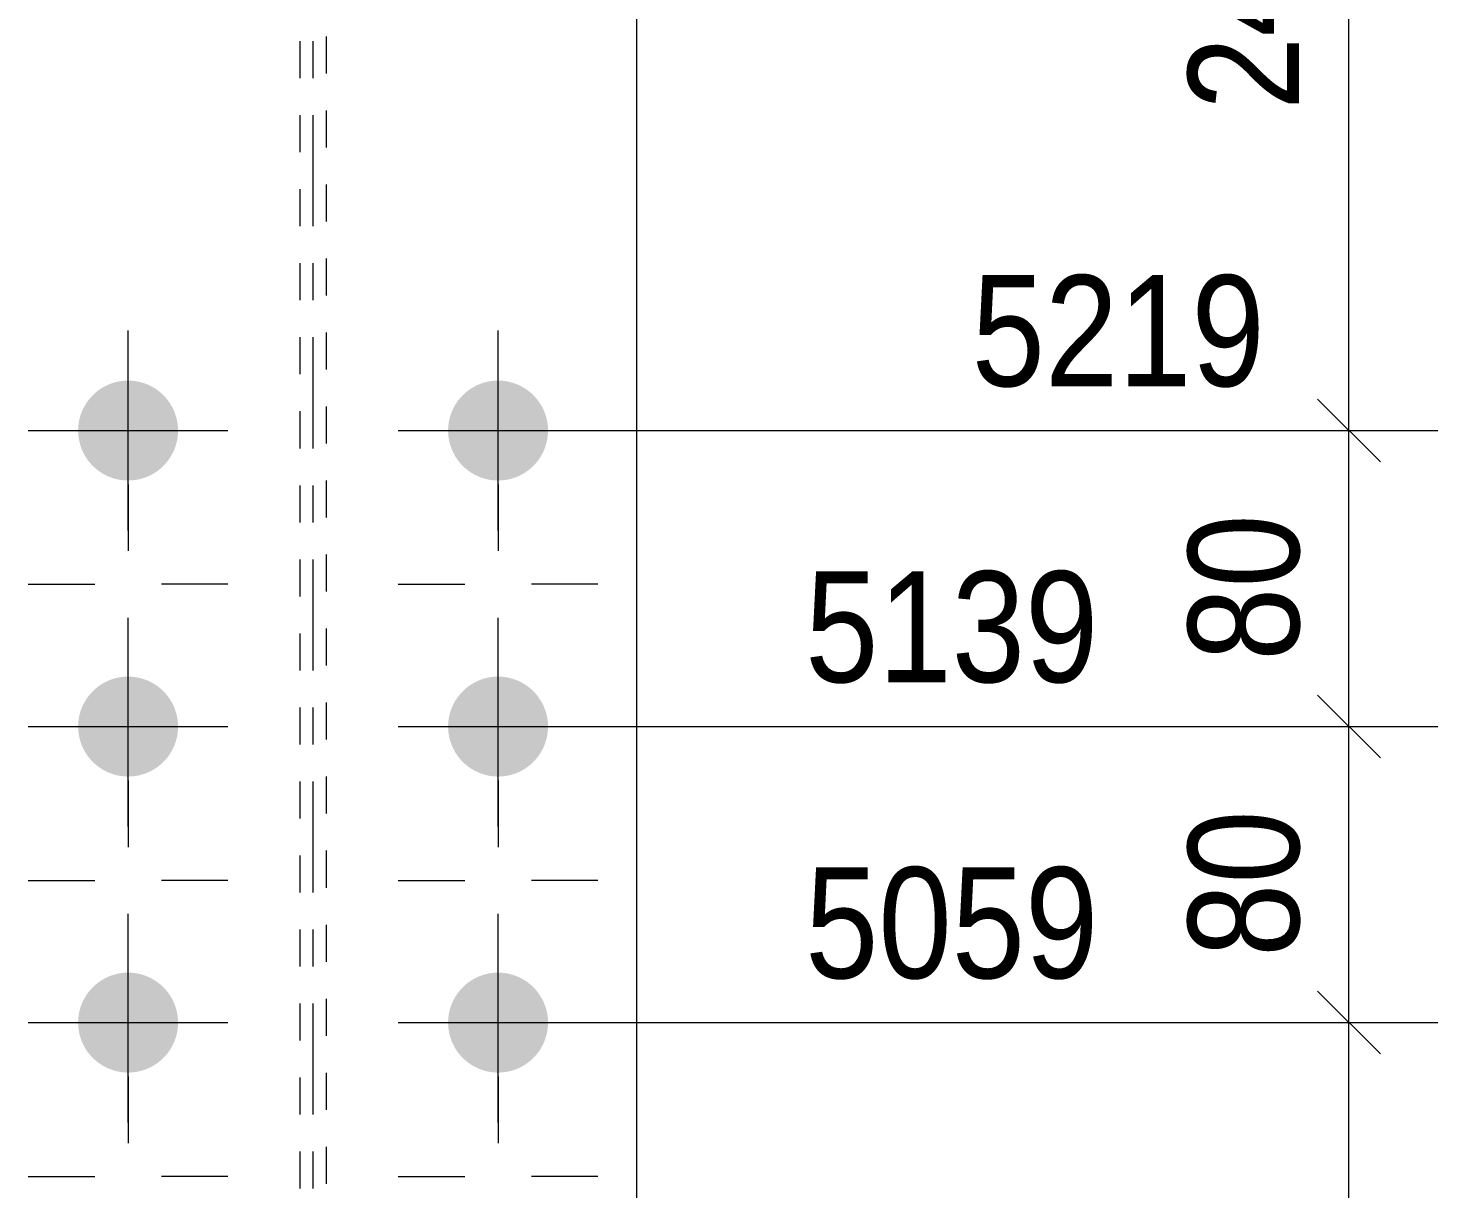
# Model space of a CAD drawing. Header units: millimetres. Extents: x 2 to 579, y 1 to 405.
# Drawn here: x 110.91 to 149.01, y 307.22 to 338.59 of the extents above; entities that cross this region are included whole.
import ezdxf

# ---------------------------------------------------------------- set-up
doc = ezdxf.new("R2010")
doc.units = ezdxf.units.MM
for name, pattern in [('XKITLINE00', [0]), ('XKITLINE01', [4, 1, -1, 1, -1]), ('XKITLINE03', [6, 3, -1, 1, -1])]:
    doc.linetypes.add(name, pattern=pattern)
for name, color, linetype, lineweight in [('Bolt', 3, 'Continuous', 0), ('Dimensions', 7, 'Continuous', 0), ('Part', 2, 'Continuous', 0)]:
    doc.layers.add(name, color=color, linetype=linetype, lineweight=lineweight)
doc.styles.add('ARIAL', font='ARIAL.TTF')

# ---------------------------------------------------------------- blocks, each defined once
blk = doc.blocks.new('*A9')
at = {"layer": 'Bolt', "color": 3, "linetype": 'XKITLINE00', "lineweight": 0}
for p, q in [((113.606, 326.259), (113.606, 324.46)), ((123.606, 326.259), (123.606, 324.46)), ((110.906, 323.559), (112.705, 323.559)), ((116.306, 323.559), (114.508, 323.559)), ((120.906, 323.559), (122.705, 323.559)), ((126.306, 323.559), (124.508, 323.559)), ((113.606, 320.859), (113.606, 322.657)), ((123.606, 320.859), (123.606, 322.657)), ((113.606, 318.259), (113.606, 316.46)), ((123.606, 318.259), (123.606, 316.46)), ((110.906, 315.559), (112.705, 315.559)), ((116.306, 315.559), (114.508, 315.559)), ((120.906, 315.559), (122.705, 315.559)), ((126.306, 315.559), (124.508, 315.559)), ((113.606, 312.859), (113.606, 314.657)), ((123.606, 312.859), (123.606, 314.657)), ((113.606, 310.259), (113.606, 308.46)), ((123.606, 310.259), (123.606, 308.46)), ((110.906, 307.559), (112.705, 307.559)), ((116.306, 307.559), (114.508, 307.559)), ((120.906, 307.559), (122.705, 307.559)), ((126.306, 307.559), (124.508, 307.559))]:
    blk.add_line(p, q, dxfattribs=at)
blk = doc.blocks.new('*A10')
at = {"layer": 'Bolt'}
for points in [[(112.257, 327.748), (112.258, 327.781), (112.26, 327.814), (112.263, 327.847), (112.267, 327.88), (112.271, 327.913), (112.276, 327.945), (112.282, 327.978), (112.289, 328.01), (112.297, 328.042), (112.305, 328.075), (112.315, 328.106), (112.325, 328.138), (112.335, 328.169), (112.347, 328.2), (112.359, 328.231), (112.372, 328.262), (112.386, 328.292), (112.401, 328.321), (112.416, 328.351), (112.432, 328.38), (112.448, 328.408), (112.466, 328.437), (112.484, 328.464), (112.503, 328.492), (112.522, 328.519), (112.542, 328.545), (112.563, 328.571), (112.584, 328.596), (112.606, 328.621), (112.629, 328.645), (112.652, 328.669), (112.676, 328.692), (112.7, 328.715), (112.725, 328.737), (112.75, 328.758), (112.776, 328.779), (112.802, 328.799), (112.829, 328.818), (112.856, 328.837), (112.884, 328.855), (112.912, 328.872), (112.941, 328.889), (112.97, 328.905), (112.999, 328.92), (113.029, 328.935), (113.059, 328.949), (113.09, 328.962), (113.121, 328.974), (113.152, 328.986), (113.183, 328.996), (113.215, 329.006), (113.246, 329.016), (113.278, 329.024), (113.311, 329.032), (113.343, 329.039), (113.376, 329.045), (113.408, 329.05), (113.441, 329.054), (113.474, 329.058), (113.507, 329.061), (113.54, 329.063), (113.573, 329.064), (113.606, 329.064), (113.64, 329.064), (113.673, 329.063), (113.706, 329.061), (113.739, 329.058), (113.772, 329.054), (113.805, 329.05), (113.837, 329.045), (113.87, 329.039), (113.902, 329.032), (113.934, 329.024), (113.966, 329.016), (113.998, 329.006), (114.03, 328.996), (114.061, 328.986), (114.092, 328.974), (114.123, 328.962), (114.154, 328.949), (114.184, 328.935), (114.213, 328.92), (114.243, 328.905), (114.272, 328.889), (114.3, 328.872), (114.329, 328.855), (114.356, 328.837), (114.384, 328.818), (114.411, 328.799), (114.437, 328.779), (114.463, 328.758), (114.488, 328.737), (114.513, 328.715), (114.537, 328.692), (114.561, 328.669), (114.584, 328.645), (114.607, 328.621), (114.629, 328.596), (114.65, 328.571), (114.671, 328.545), (114.691, 328.519), (114.71, 328.492), (114.729, 328.464), (114.747, 328.437), (114.764, 328.408), (114.781, 328.38), (114.797, 328.351), (114.812, 328.321), (114.827, 328.292), (114.841, 328.262), (114.854, 328.231), (114.866, 328.2), (114.878, 328.169), (114.888, 328.138), (114.898, 328.106), (114.908, 328.075), (114.916, 328.042), (114.924, 328.01), (114.93, 327.978), (114.937, 327.945), (114.942, 327.913), (114.946, 327.88), (114.95, 327.847), (114.953, 327.814), (114.955, 327.781), (114.956, 327.748), (114.956, 327.714), (114.956, 327.681), (114.955, 327.648), (114.953, 327.615), (114.95, 327.582), (114.946, 327.549), (114.942, 327.516), (114.937, 327.484), (114.93, 327.451), (114.924, 327.419), (114.916, 327.386), (114.908, 327.354), (114.898, 327.323), (114.888, 327.291), (114.878, 327.26), (114.866, 327.229), (114.854, 327.198), (114.841, 327.167), (114.827, 327.137), (114.812, 327.107), (114.797, 327.078), (114.781, 327.049), (114.764, 327.02), (114.747, 326.992), (114.729, 326.964), (114.71, 326.937), (114.691, 326.91), (114.671, 326.884), (114.65, 326.858), (114.629, 326.833), (114.607, 326.808), (114.584, 326.784), (114.561, 326.76), (114.537, 326.737), (114.513, 326.714), (114.488, 326.692), (114.463, 326.671), (114.437, 326.65), (114.411, 326.63), (114.384, 326.611), (114.356, 326.592), (114.329, 326.574), (114.3, 326.557), (114.272, 326.54), (114.243, 326.524), (114.213, 326.509), (114.184, 326.494), (114.154, 326.48), (114.123, 326.467), (114.092, 326.455), (114.061, 326.443), (114.03, 326.433), (113.998, 326.423), (113.966, 326.413), (113.934, 326.405), (113.902, 326.397), (113.87, 326.39), (113.837, 326.384), (113.805, 326.379), (113.772, 326.375), (113.739, 326.371), (113.706, 326.368), (113.673, 326.366), (113.64, 326.365), (113.606, 326.364), (113.573, 326.365), (113.54, 326.366), (113.507, 326.368), (113.474, 326.371), (113.441, 326.375), (113.408, 326.379), (113.376, 326.384), (113.343, 326.39), (113.311, 326.397), (113.278, 326.405), (113.246, 326.413), (113.215, 326.423), (113.183, 326.433), (113.152, 326.443), (113.121, 326.455), (113.09, 326.467), (113.059, 326.48), (113.029, 326.494), (112.999, 326.509), (112.97, 326.524), (112.941, 326.54), (112.912, 326.557), (112.884, 326.574), (112.856, 326.592), (112.829, 326.611), (112.802, 326.63), (112.776, 326.65), (112.75, 326.671), (112.725, 326.692), (112.7, 326.714), (112.676, 326.737), (112.652, 326.76), (112.629, 326.784), (112.606, 326.808), (112.584, 326.833), (112.563, 326.858), (112.542, 326.884), (112.522, 326.91), (112.503, 326.937), (112.484, 326.964), (112.466, 326.992), (112.448, 327.02), (112.432, 327.049), (112.416, 327.078), (112.401, 327.107), (112.386, 327.137), (112.372, 327.167), (112.359, 327.198), (112.347, 327.229), (112.335, 327.26), (112.325, 327.291), (112.315, 327.323), (112.305, 327.354), (112.297, 327.386), (112.289, 327.419), (112.282, 327.451), (112.276, 327.484), (112.271, 327.516), (112.267, 327.549), (112.263, 327.582), (112.26, 327.615), (112.258, 327.648), (112.257, 327.681), (112.256, 327.714)], [(122.257, 327.748), (122.258, 327.781), (122.26, 327.814), (122.263, 327.847), (122.267, 327.88), (122.271, 327.913), (122.276, 327.945), (122.282, 327.978), (122.289, 328.01), (122.297, 328.042), (122.305, 328.075), (122.315, 328.106), (122.325, 328.138), (122.335, 328.169), (122.347, 328.2), (122.359, 328.231), (122.372, 328.262), (122.386, 328.292), (122.401, 328.321), (122.416, 328.351), (122.432, 328.38), (122.448, 328.408), (122.466, 328.437), (122.484, 328.464), (122.503, 328.492), (122.522, 328.519), (122.542, 328.545), (122.563, 328.571), (122.584, 328.596), (122.606, 328.621), (122.629, 328.645), (122.652, 328.669), (122.676, 328.692), (122.7, 328.715), (122.725, 328.737), (122.75, 328.758), (122.776, 328.779), (122.802, 328.799), (122.829, 328.818), (122.856, 328.837), (122.884, 328.855), (122.912, 328.872), (122.941, 328.889), (122.97, 328.905), (122.999, 328.92), (123.029, 328.935), (123.059, 328.949), (123.09, 328.962), (123.121, 328.974), (123.152, 328.986), (123.183, 328.996), (123.215, 329.006), (123.246, 329.016), (123.278, 329.024), (123.311, 329.032), (123.343, 329.039), (123.376, 329.045), (123.408, 329.05), (123.441, 329.054), (123.474, 329.058), (123.507, 329.061), (123.54, 329.063), (123.573, 329.064), (123.606, 329.064), (123.64, 329.064), (123.673, 329.063), (123.706, 329.061), (123.739, 329.058), (123.772, 329.054), (123.805, 329.05), (123.837, 329.045), (123.87, 329.039), (123.902, 329.032), (123.934, 329.024), (123.966, 329.016), (123.998, 329.006), (124.03, 328.996), (124.061, 328.986), (124.092, 328.974), (124.123, 328.962), (124.154, 328.949), (124.184, 328.935), (124.213, 328.92), (124.243, 328.905), (124.272, 328.889), (124.3, 328.872), (124.329, 328.855), (124.356, 328.837), (124.384, 328.818), (124.411, 328.799), (124.437, 328.779), (124.463, 328.758), (124.488, 328.737), (124.513, 328.715), (124.537, 328.692), (124.561, 328.669), (124.584, 328.645), (124.607, 328.621), (124.629, 328.596), (124.65, 328.571), (124.671, 328.545), (124.691, 328.519), (124.71, 328.492), (124.729, 328.464), (124.747, 328.437), (124.764, 328.408), (124.781, 328.38), (124.797, 328.351), (124.812, 328.321), (124.827, 328.292), (124.841, 328.262), (124.854, 328.231), (124.866, 328.2), (124.878, 328.169), (124.888, 328.138), (124.898, 328.106), (124.908, 328.075), (124.916, 328.042), (124.924, 328.01), (124.93, 327.978), (124.937, 327.945), (124.942, 327.913), (124.946, 327.88), (124.95, 327.847), (124.953, 327.814), (124.955, 327.781), (124.956, 327.748), (124.956, 327.714), (124.956, 327.681), (124.955, 327.648), (124.953, 327.615), (124.95, 327.582), (124.946, 327.549), (124.942, 327.516), (124.937, 327.484), (124.93, 327.451), (124.924, 327.419), (124.916, 327.386), (124.908, 327.354), (124.898, 327.323), (124.888, 327.291), (124.878, 327.26), (124.866, 327.229), (124.854, 327.198), (124.841, 327.167), (124.827, 327.137), (124.812, 327.107), (124.797, 327.078), (124.781, 327.049), (124.764, 327.02), (124.747, 326.992), (124.729, 326.964), (124.71, 326.937), (124.691, 326.91), (124.671, 326.884), (124.65, 326.858), (124.629, 326.833), (124.607, 326.808), (124.584, 326.784), (124.561, 326.76), (124.537, 326.737), (124.513, 326.714), (124.488, 326.692), (124.463, 326.671), (124.437, 326.65), (124.411, 326.63), (124.384, 326.611), (124.356, 326.592), (124.329, 326.574), (124.3, 326.557), (124.272, 326.54), (124.243, 326.524), (124.213, 326.509), (124.184, 326.494), (124.154, 326.48), (124.123, 326.467), (124.092, 326.455), (124.061, 326.443), (124.03, 326.433), (123.998, 326.423), (123.966, 326.413), (123.934, 326.405), (123.902, 326.397), (123.87, 326.39), (123.837, 326.384), (123.805, 326.379), (123.772, 326.375), (123.739, 326.371), (123.706, 326.368), (123.673, 326.366), (123.64, 326.365), (123.606, 326.364), (123.573, 326.365), (123.54, 326.366), (123.507, 326.368), (123.474, 326.371), (123.441, 326.375), (123.408, 326.379), (123.376, 326.384), (123.343, 326.39), (123.311, 326.397), (123.278, 326.405), (123.246, 326.413), (123.215, 326.423), (123.183, 326.433), (123.152, 326.443), (123.121, 326.455), (123.09, 326.467), (123.059, 326.48), (123.029, 326.494), (122.999, 326.509), (122.97, 326.524), (122.941, 326.54), (122.912, 326.557), (122.884, 326.574), (122.856, 326.592), (122.829, 326.611), (122.802, 326.63), (122.776, 326.65), (122.75, 326.671), (122.725, 326.692), (122.7, 326.714), (122.676, 326.737), (122.652, 326.76), (122.629, 326.784), (122.606, 326.808), (122.584, 326.833), (122.563, 326.858), (122.542, 326.884), (122.522, 326.91), (122.503, 326.937), (122.484, 326.964), (122.466, 326.992), (122.448, 327.02), (122.432, 327.049), (122.416, 327.078), (122.401, 327.107), (122.386, 327.137), (122.372, 327.167), (122.359, 327.198), (122.347, 327.229), (122.335, 327.26), (122.325, 327.291), (122.315, 327.323), (122.305, 327.354), (122.297, 327.386), (122.289, 327.419), (122.282, 327.451), (122.276, 327.484), (122.271, 327.516), (122.267, 327.549), (122.263, 327.582), (122.26, 327.615), (122.258, 327.648), (122.257, 327.681), (122.256, 327.714)], [(112.257, 319.748), (112.258, 319.781), (112.26, 319.814), (112.263, 319.847), (112.267, 319.88), (112.271, 319.913), (112.276, 319.945), (112.282, 319.978), (112.289, 320.01), (112.297, 320.042), (112.305, 320.075), (112.315, 320.106), (112.325, 320.138), (112.335, 320.169), (112.347, 320.2), (112.359, 320.231), (112.372, 320.262), (112.386, 320.292), (112.401, 320.321), (112.416, 320.351), (112.432, 320.38), (112.448, 320.408), (112.466, 320.437), (112.484, 320.464), (112.503, 320.492), (112.522, 320.519), (112.542, 320.545), (112.563, 320.571), (112.584, 320.596), (112.606, 320.621), (112.629, 320.645), (112.652, 320.669), (112.676, 320.692), (112.7, 320.715), (112.725, 320.737), (112.75, 320.758), (112.776, 320.779), (112.802, 320.799), (112.829, 320.818), (112.856, 320.837), (112.884, 320.855), (112.912, 320.872), (112.941, 320.889), (112.97, 320.905), (112.999, 320.92), (113.029, 320.935), (113.059, 320.949), (113.09, 320.962), (113.121, 320.974), (113.152, 320.986), (113.183, 320.996), (113.215, 321.006), (113.246, 321.016), (113.278, 321.024), (113.311, 321.032), (113.343, 321.039), (113.376, 321.045), (113.408, 321.05), (113.441, 321.054), (113.474, 321.058), (113.507, 321.061), (113.54, 321.063), (113.573, 321.064), (113.606, 321.064), (113.64, 321.064), (113.673, 321.063), (113.706, 321.061), (113.739, 321.058), (113.772, 321.054), (113.805, 321.05), (113.837, 321.045), (113.87, 321.039), (113.902, 321.032), (113.934, 321.024), (113.966, 321.016), (113.998, 321.006), (114.03, 320.996), (114.061, 320.986), (114.092, 320.974), (114.123, 320.962), (114.154, 320.949), (114.184, 320.935), (114.213, 320.92), (114.243, 320.905), (114.272, 320.889), (114.3, 320.872), (114.329, 320.855), (114.356, 320.837), (114.384, 320.818), (114.411, 320.799), (114.437, 320.779), (114.463, 320.758), (114.488, 320.737), (114.513, 320.715), (114.537, 320.692), (114.561, 320.669), (114.584, 320.645), (114.607, 320.621), (114.629, 320.596), (114.65, 320.571), (114.671, 320.545), (114.691, 320.519), (114.71, 320.492), (114.729, 320.464), (114.747, 320.437), (114.764, 320.408), (114.781, 320.38), (114.797, 320.351), (114.812, 320.321), (114.827, 320.292), (114.841, 320.262), (114.854, 320.231), (114.866, 320.2), (114.878, 320.169), (114.888, 320.138), (114.898, 320.106), (114.908, 320.075), (114.916, 320.042), (114.924, 320.01), (114.93, 319.978), (114.937, 319.945), (114.942, 319.913), (114.946, 319.88), (114.95, 319.847), (114.953, 319.814), (114.955, 319.781), (114.956, 319.748), (114.956, 319.714), (114.956, 319.681), (114.955, 319.648), (114.953, 319.615), (114.95, 319.582), (114.946, 319.549), (114.942, 319.516), (114.937, 319.484), (114.93, 319.451), (114.924, 319.419), (114.916, 319.386), (114.908, 319.354), (114.898, 319.323), (114.888, 319.291), (114.878, 319.26), (114.866, 319.229), (114.854, 319.198), (114.841, 319.167), (114.827, 319.137), (114.812, 319.107), (114.797, 319.078), (114.781, 319.049), (114.764, 319.02), (114.747, 318.992), (114.729, 318.964), (114.71, 318.937), (114.691, 318.91), (114.671, 318.884), (114.65, 318.858), (114.629, 318.833), (114.607, 318.808), (114.584, 318.784), (114.561, 318.76), (114.537, 318.737), (114.513, 318.714), (114.488, 318.692), (114.463, 318.671), (114.437, 318.65), (114.411, 318.63), (114.384, 318.611), (114.356, 318.592), (114.329, 318.574), (114.3, 318.557), (114.272, 318.54), (114.243, 318.524), (114.213, 318.509), (114.184, 318.494), (114.154, 318.48), (114.123, 318.467), (114.092, 318.455), (114.061, 318.443), (114.03, 318.433), (113.998, 318.423), (113.966, 318.413), (113.934, 318.405), (113.902, 318.397), (113.87, 318.39), (113.837, 318.384), (113.805, 318.379), (113.772, 318.375), (113.739, 318.371), (113.706, 318.368), (113.673, 318.366), (113.64, 318.365), (113.606, 318.364), (113.573, 318.365), (113.54, 318.366), (113.507, 318.368), (113.474, 318.371), (113.441, 318.375), (113.408, 318.379), (113.376, 318.384), (113.343, 318.39), (113.311, 318.397), (113.278, 318.405), (113.246, 318.413), (113.215, 318.423), (113.183, 318.433), (113.152, 318.443), (113.121, 318.455), (113.09, 318.467), (113.059, 318.48), (113.029, 318.494), (112.999, 318.509), (112.97, 318.524), (112.941, 318.54), (112.912, 318.557), (112.884, 318.574), (112.856, 318.592), (112.829, 318.611), (112.802, 318.63), (112.776, 318.65), (112.75, 318.671), (112.725, 318.692), (112.7, 318.714), (112.676, 318.737), (112.652, 318.76), (112.629, 318.784), (112.606, 318.808), (112.584, 318.833), (112.563, 318.858), (112.542, 318.884), (112.522, 318.91), (112.503, 318.937), (112.484, 318.964), (112.466, 318.992), (112.448, 319.02), (112.432, 319.049), (112.416, 319.078), (112.401, 319.107), (112.386, 319.137), (112.372, 319.167), (112.359, 319.198), (112.347, 319.229), (112.335, 319.26), (112.325, 319.291), (112.315, 319.323), (112.305, 319.354), (112.297, 319.386), (112.289, 319.419), (112.282, 319.451), (112.276, 319.484), (112.271, 319.516), (112.267, 319.549), (112.263, 319.582), (112.26, 319.615), (112.258, 319.648), (112.257, 319.681), (112.256, 319.714)], [(122.257, 319.748), (122.258, 319.781), (122.26, 319.814), (122.263, 319.847), (122.267, 319.88), (122.271, 319.913), (122.276, 319.945), (122.282, 319.978), (122.289, 320.01), (122.297, 320.042), (122.305, 320.075), (122.315, 320.106), (122.325, 320.138), (122.335, 320.169), (122.347, 320.2), (122.359, 320.231), (122.372, 320.262), (122.386, 320.292), (122.401, 320.321), (122.416, 320.351), (122.432, 320.38), (122.448, 320.408), (122.466, 320.437), (122.484, 320.464), (122.503, 320.492), (122.522, 320.519), (122.542, 320.545), (122.563, 320.571), (122.584, 320.596), (122.606, 320.621), (122.629, 320.645), (122.652, 320.669), (122.676, 320.692), (122.7, 320.715), (122.725, 320.737), (122.75, 320.758), (122.776, 320.779), (122.802, 320.799), (122.829, 320.818), (122.856, 320.837), (122.884, 320.855), (122.912, 320.872), (122.941, 320.889), (122.97, 320.905), (122.999, 320.92), (123.029, 320.935), (123.059, 320.949), (123.09, 320.962), (123.121, 320.974), (123.152, 320.986), (123.183, 320.996), (123.215, 321.006), (123.246, 321.016), (123.278, 321.024), (123.311, 321.032), (123.343, 321.039), (123.376, 321.045), (123.408, 321.05), (123.441, 321.054), (123.474, 321.058), (123.507, 321.061), (123.54, 321.063), (123.573, 321.064), (123.606, 321.064), (123.64, 321.064), (123.673, 321.063), (123.706, 321.061), (123.739, 321.058), (123.772, 321.054), (123.805, 321.05), (123.837, 321.045), (123.87, 321.039), (123.902, 321.032), (123.934, 321.024), (123.966, 321.016), (123.998, 321.006), (124.03, 320.996), (124.061, 320.986), (124.092, 320.974), (124.123, 320.962), (124.154, 320.949), (124.184, 320.935), (124.213, 320.92), (124.243, 320.905), (124.272, 320.889), (124.3, 320.872), (124.329, 320.855), (124.356, 320.837), (124.384, 320.818), (124.411, 320.799), (124.437, 320.779), (124.463, 320.758), (124.488, 320.737), (124.513, 320.715), (124.537, 320.692), (124.561, 320.669), (124.584, 320.645), (124.607, 320.621), (124.629, 320.596), (124.65, 320.571), (124.671, 320.545), (124.691, 320.519), (124.71, 320.492), (124.729, 320.464), (124.747, 320.437), (124.764, 320.408), (124.781, 320.38), (124.797, 320.351), (124.812, 320.321), (124.827, 320.292), (124.841, 320.262), (124.854, 320.231), (124.866, 320.2), (124.878, 320.169), (124.888, 320.138), (124.898, 320.106), (124.908, 320.075), (124.916, 320.042), (124.924, 320.01), (124.93, 319.978), (124.937, 319.945), (124.942, 319.913), (124.946, 319.88), (124.95, 319.847), (124.953, 319.814), (124.955, 319.781), (124.956, 319.748), (124.956, 319.714), (124.956, 319.681), (124.955, 319.648), (124.953, 319.615), (124.95, 319.582), (124.946, 319.549), (124.942, 319.516), (124.937, 319.484), (124.93, 319.451), (124.924, 319.419), (124.916, 319.386), (124.908, 319.354), (124.898, 319.323), (124.888, 319.291), (124.878, 319.26), (124.866, 319.229), (124.854, 319.198), (124.841, 319.167), (124.827, 319.137), (124.812, 319.107), (124.797, 319.078), (124.781, 319.049), (124.764, 319.02), (124.747, 318.992), (124.729, 318.964), (124.71, 318.937), (124.691, 318.91), (124.671, 318.884), (124.65, 318.858), (124.629, 318.833), (124.607, 318.808), (124.584, 318.784), (124.561, 318.76), (124.537, 318.737), (124.513, 318.714), (124.488, 318.692), (124.463, 318.671), (124.437, 318.65), (124.411, 318.63), (124.384, 318.611), (124.356, 318.592), (124.329, 318.574), (124.3, 318.557), (124.272, 318.54), (124.243, 318.524), (124.213, 318.509), (124.184, 318.494), (124.154, 318.48), (124.123, 318.467), (124.092, 318.455), (124.061, 318.443), (124.03, 318.433), (123.998, 318.423), (123.966, 318.413), (123.934, 318.405), (123.902, 318.397), (123.87, 318.39), (123.837, 318.384), (123.805, 318.379), (123.772, 318.375), (123.739, 318.371), (123.706, 318.368), (123.673, 318.366), (123.64, 318.365), (123.606, 318.364), (123.573, 318.365), (123.54, 318.366), (123.507, 318.368), (123.474, 318.371), (123.441, 318.375), (123.408, 318.379), (123.376, 318.384), (123.343, 318.39), (123.311, 318.397), (123.278, 318.405), (123.246, 318.413), (123.215, 318.423), (123.183, 318.433), (123.152, 318.443), (123.121, 318.455), (123.09, 318.467), (123.059, 318.48), (123.029, 318.494), (122.999, 318.509), (122.97, 318.524), (122.941, 318.54), (122.912, 318.557), (122.884, 318.574), (122.856, 318.592), (122.829, 318.611), (122.802, 318.63), (122.776, 318.65), (122.75, 318.671), (122.725, 318.692), (122.7, 318.714), (122.676, 318.737), (122.652, 318.76), (122.629, 318.784), (122.606, 318.808), (122.584, 318.833), (122.563, 318.858), (122.542, 318.884), (122.522, 318.91), (122.503, 318.937), (122.484, 318.964), (122.466, 318.992), (122.448, 319.02), (122.432, 319.049), (122.416, 319.078), (122.401, 319.107), (122.386, 319.137), (122.372, 319.167), (122.359, 319.198), (122.347, 319.229), (122.335, 319.26), (122.325, 319.291), (122.315, 319.323), (122.305, 319.354), (122.297, 319.386), (122.289, 319.419), (122.282, 319.451), (122.276, 319.484), (122.271, 319.516), (122.267, 319.549), (122.263, 319.582), (122.26, 319.615), (122.258, 319.648), (122.257, 319.681), (122.256, 319.714)], [(112.257, 311.748), (112.258, 311.781), (112.26, 311.814), (112.263, 311.847), (112.267, 311.88), (112.271, 311.913), (112.276, 311.945), (112.282, 311.978), (112.289, 312.01), (112.297, 312.042), (112.305, 312.075), (112.315, 312.106), (112.325, 312.138), (112.335, 312.169), (112.347, 312.2), (112.359, 312.231), (112.372, 312.262), (112.386, 312.292), (112.401, 312.321), (112.416, 312.351), (112.432, 312.38), (112.448, 312.408), (112.466, 312.437), (112.484, 312.464), (112.503, 312.492), (112.522, 312.519), (112.542, 312.545), (112.563, 312.571), (112.584, 312.596), (112.606, 312.621), (112.629, 312.645), (112.652, 312.669), (112.676, 312.692), (112.7, 312.715), (112.725, 312.737), (112.75, 312.758), (112.776, 312.779), (112.802, 312.799), (112.829, 312.818), (112.856, 312.837), (112.884, 312.855), (112.912, 312.872), (112.941, 312.889), (112.97, 312.905), (112.999, 312.92), (113.029, 312.935), (113.059, 312.949), (113.09, 312.962), (113.121, 312.974), (113.152, 312.986), (113.183, 312.996), (113.215, 313.006), (113.246, 313.016), (113.278, 313.024), (113.311, 313.032), (113.343, 313.039), (113.376, 313.045), (113.408, 313.05), (113.441, 313.054), (113.474, 313.058), (113.507, 313.061), (113.54, 313.063), (113.573, 313.064), (113.606, 313.064), (113.64, 313.064), (113.673, 313.063), (113.706, 313.061), (113.739, 313.058), (113.772, 313.054), (113.805, 313.05), (113.837, 313.045), (113.87, 313.039), (113.902, 313.032), (113.934, 313.024), (113.966, 313.016), (113.998, 313.006), (114.03, 312.996), (114.061, 312.986), (114.092, 312.974), (114.123, 312.962), (114.154, 312.949), (114.184, 312.935), (114.213, 312.92), (114.243, 312.905), (114.272, 312.889), (114.3, 312.872), (114.329, 312.855), (114.356, 312.837), (114.384, 312.818), (114.411, 312.799), (114.437, 312.779), (114.463, 312.758), (114.488, 312.737), (114.513, 312.715), (114.537, 312.692), (114.561, 312.669), (114.584, 312.645), (114.607, 312.621), (114.629, 312.596), (114.65, 312.571), (114.671, 312.545), (114.691, 312.519), (114.71, 312.492), (114.729, 312.464), (114.747, 312.437), (114.764, 312.408), (114.781, 312.38), (114.797, 312.351), (114.812, 312.321), (114.827, 312.292), (114.841, 312.262), (114.854, 312.231), (114.866, 312.2), (114.878, 312.169), (114.888, 312.138), (114.898, 312.106), (114.908, 312.075), (114.916, 312.042), (114.924, 312.01), (114.93, 311.978), (114.937, 311.945), (114.942, 311.913), (114.946, 311.88), (114.95, 311.847), (114.953, 311.814), (114.955, 311.781), (114.956, 311.748), (114.956, 311.714), (114.956, 311.681), (114.955, 311.648), (114.953, 311.615), (114.95, 311.582), (114.946, 311.549), (114.942, 311.516), (114.937, 311.484), (114.93, 311.451), (114.924, 311.419), (114.916, 311.386), (114.908, 311.354), (114.898, 311.323), (114.888, 311.291), (114.878, 311.26), (114.866, 311.229), (114.854, 311.198), (114.841, 311.167), (114.827, 311.137), (114.812, 311.107), (114.797, 311.078), (114.781, 311.049), (114.764, 311.02), (114.747, 310.992), (114.729, 310.964), (114.71, 310.937), (114.691, 310.91), (114.671, 310.884), (114.65, 310.858), (114.629, 310.833), (114.607, 310.808), (114.584, 310.784), (114.561, 310.76), (114.537, 310.737), (114.513, 310.714), (114.488, 310.692), (114.463, 310.671), (114.437, 310.65), (114.411, 310.63), (114.384, 310.611), (114.356, 310.592), (114.329, 310.574), (114.3, 310.557), (114.272, 310.54), (114.243, 310.524), (114.213, 310.509), (114.184, 310.494), (114.154, 310.48), (114.123, 310.467), (114.092, 310.455), (114.061, 310.443), (114.03, 310.433), (113.998, 310.423), (113.966, 310.413), (113.934, 310.405), (113.902, 310.397), (113.87, 310.39), (113.837, 310.384), (113.805, 310.379), (113.772, 310.375), (113.739, 310.371), (113.706, 310.368), (113.673, 310.366), (113.64, 310.365), (113.606, 310.364), (113.573, 310.365), (113.54, 310.366), (113.507, 310.368), (113.474, 310.371), (113.441, 310.375), (113.408, 310.379), (113.376, 310.384), (113.343, 310.39), (113.311, 310.397), (113.278, 310.405), (113.246, 310.413), (113.215, 310.423), (113.183, 310.433), (113.152, 310.443), (113.121, 310.455), (113.09, 310.467), (113.059, 310.48), (113.029, 310.494), (112.999, 310.509), (112.97, 310.524), (112.941, 310.54), (112.912, 310.557), (112.884, 310.574), (112.856, 310.592), (112.829, 310.611), (112.802, 310.63), (112.776, 310.65), (112.75, 310.671), (112.725, 310.692), (112.7, 310.714), (112.676, 310.737), (112.652, 310.76), (112.629, 310.784), (112.606, 310.808), (112.584, 310.833), (112.563, 310.858), (112.542, 310.884), (112.522, 310.91), (112.503, 310.937), (112.484, 310.964), (112.466, 310.992), (112.448, 311.02), (112.432, 311.049), (112.416, 311.078), (112.401, 311.107), (112.386, 311.137), (112.372, 311.167), (112.359, 311.198), (112.347, 311.229), (112.335, 311.26), (112.325, 311.291), (112.315, 311.323), (112.305, 311.354), (112.297, 311.386), (112.289, 311.419), (112.282, 311.451), (112.276, 311.484), (112.271, 311.516), (112.267, 311.549), (112.263, 311.582), (112.26, 311.615), (112.258, 311.648), (112.257, 311.681), (112.256, 311.714)], [(122.257, 311.748), (122.258, 311.781), (122.26, 311.814), (122.263, 311.847), (122.267, 311.88), (122.271, 311.913), (122.276, 311.945), (122.282, 311.978), (122.289, 312.01), (122.297, 312.042), (122.305, 312.075), (122.315, 312.106), (122.325, 312.138), (122.335, 312.169), (122.347, 312.2), (122.359, 312.231), (122.372, 312.262), (122.386, 312.292), (122.401, 312.321), (122.416, 312.351), (122.432, 312.38), (122.448, 312.408), (122.466, 312.437), (122.484, 312.464), (122.503, 312.492), (122.522, 312.519), (122.542, 312.545), (122.563, 312.571), (122.584, 312.596), (122.606, 312.621), (122.629, 312.645), (122.652, 312.669), (122.676, 312.692), (122.7, 312.715), (122.725, 312.737), (122.75, 312.758), (122.776, 312.779), (122.802, 312.799), (122.829, 312.818), (122.856, 312.837), (122.884, 312.855), (122.912, 312.872), (122.941, 312.889), (122.97, 312.905), (122.999, 312.92), (123.029, 312.935), (123.059, 312.949), (123.09, 312.962), (123.121, 312.974), (123.152, 312.986), (123.183, 312.996), (123.215, 313.006), (123.246, 313.016), (123.278, 313.024), (123.311, 313.032), (123.343, 313.039), (123.376, 313.045), (123.408, 313.05), (123.441, 313.054), (123.474, 313.058), (123.507, 313.061), (123.54, 313.063), (123.573, 313.064), (123.606, 313.064), (123.64, 313.064), (123.673, 313.063), (123.706, 313.061), (123.739, 313.058), (123.772, 313.054), (123.805, 313.05), (123.837, 313.045), (123.87, 313.039), (123.902, 313.032), (123.934, 313.024), (123.966, 313.016), (123.998, 313.006), (124.03, 312.996), (124.061, 312.986), (124.092, 312.974), (124.123, 312.962), (124.154, 312.949), (124.184, 312.935), (124.213, 312.92), (124.243, 312.905), (124.272, 312.889), (124.3, 312.872), (124.329, 312.855), (124.356, 312.837), (124.384, 312.818), (124.411, 312.799), (124.437, 312.779), (124.463, 312.758), (124.488, 312.737), (124.513, 312.715), (124.537, 312.692), (124.561, 312.669), (124.584, 312.645), (124.607, 312.621), (124.629, 312.596), (124.65, 312.571), (124.671, 312.545), (124.691, 312.519), (124.71, 312.492), (124.729, 312.464), (124.747, 312.437), (124.764, 312.408), (124.781, 312.38), (124.797, 312.351), (124.812, 312.321), (124.827, 312.292), (124.841, 312.262), (124.854, 312.231), (124.866, 312.2), (124.878, 312.169), (124.888, 312.138), (124.898, 312.106), (124.908, 312.075), (124.916, 312.042), (124.924, 312.01), (124.93, 311.978), (124.937, 311.945), (124.942, 311.913), (124.946, 311.88), (124.95, 311.847), (124.953, 311.814), (124.955, 311.781), (124.956, 311.748), (124.956, 311.714), (124.956, 311.681), (124.955, 311.648), (124.953, 311.615), (124.95, 311.582), (124.946, 311.549), (124.942, 311.516), (124.937, 311.484), (124.93, 311.451), (124.924, 311.419), (124.916, 311.386), (124.908, 311.354), (124.898, 311.323), (124.888, 311.291), (124.878, 311.26), (124.866, 311.229), (124.854, 311.198), (124.841, 311.167), (124.827, 311.137), (124.812, 311.107), (124.797, 311.078), (124.781, 311.049), (124.764, 311.02), (124.747, 310.992), (124.729, 310.964), (124.71, 310.937), (124.691, 310.91), (124.671, 310.884), (124.65, 310.858), (124.629, 310.833), (124.607, 310.808), (124.584, 310.784), (124.561, 310.76), (124.537, 310.737), (124.513, 310.714), (124.488, 310.692), (124.463, 310.671), (124.437, 310.65), (124.411, 310.63), (124.384, 310.611), (124.356, 310.592), (124.329, 310.574), (124.3, 310.557), (124.272, 310.54), (124.243, 310.524), (124.213, 310.509), (124.184, 310.494), (124.154, 310.48), (124.123, 310.467), (124.092, 310.455), (124.061, 310.443), (124.03, 310.433), (123.998, 310.423), (123.966, 310.413), (123.934, 310.405), (123.902, 310.397), (123.87, 310.39), (123.837, 310.384), (123.805, 310.379), (123.772, 310.375), (123.739, 310.371), (123.706, 310.368), (123.673, 310.366), (123.64, 310.365), (123.606, 310.364), (123.573, 310.365), (123.54, 310.366), (123.507, 310.368), (123.474, 310.371), (123.441, 310.375), (123.408, 310.379), (123.376, 310.384), (123.343, 310.39), (123.311, 310.397), (123.278, 310.405), (123.246, 310.413), (123.215, 310.423), (123.183, 310.433), (123.152, 310.443), (123.121, 310.455), (123.09, 310.467), (123.059, 310.48), (123.029, 310.494), (122.999, 310.509), (122.97, 310.524), (122.941, 310.54), (122.912, 310.557), (122.884, 310.574), (122.856, 310.592), (122.829, 310.611), (122.802, 310.63), (122.776, 310.65), (122.75, 310.671), (122.725, 310.692), (122.7, 310.714), (122.676, 310.737), (122.652, 310.76), (122.629, 310.784), (122.606, 310.808), (122.584, 310.833), (122.563, 310.858), (122.542, 310.884), (122.522, 310.91), (122.503, 310.937), (122.484, 310.964), (122.466, 310.992), (122.448, 311.02), (122.432, 311.049), (122.416, 311.078), (122.401, 311.107), (122.386, 311.137), (122.372, 311.167), (122.359, 311.198), (122.347, 311.229), (122.335, 311.26), (122.325, 311.291), (122.315, 311.323), (122.305, 311.354), (122.297, 311.386), (122.289, 311.419), (122.282, 311.451), (122.276, 311.484), (122.271, 311.516), (122.267, 311.549), (122.263, 311.582), (122.26, 311.615), (122.258, 311.648), (122.257, 311.681), (122.256, 311.714)]]:
    blk.add_hatch(color=3, dxfattribs=at).paths.add_polyline_path(points, flags=17)
at = {"layer": 'Bolt', "color": 3, "linetype": 'XKITLINE00', "lineweight": 0}
for p, q in [((113.606, 325.014), (113.606, 330.414)), ((123.606, 325.014), (123.606, 330.414)), ((110.906, 327.714), (116.306, 327.714)), ((120.906, 327.714), (126.306, 327.714)), ((113.606, 317.014), (113.606, 322.414)), ((123.606, 317.014), (123.606, 322.414)), ((110.906, 319.714), (116.306, 319.714)), ((120.906, 319.714), (126.306, 319.714)), ((113.606, 309.014), (113.606, 314.414)), ((123.606, 309.014), (123.606, 314.414)), ((110.906, 311.714), (116.306, 311.714)), ((120.906, 311.714), (126.306, 311.714))]:
    blk.add_line(p, q, dxfattribs=at)
blk = doc.blocks.new('*A12')
at = {"layer": 'Part', "color": 7, "linetype": 'XKITLINE03', "lineweight": 0}
blk.add_line((118.606, 183.234), (118.606, 380.631), dxfattribs=at)
at = {"layer": 'Part', "color": 7, "linetype": 'XKITLINE01', "lineweight": 0}
for p, q in [((118.256, 183.234), (118.256, 372.361)), ((118.956, 372.361), (118.956, 183.234))]:
    blk.add_line(p, q, dxfattribs=at)
at = {"layer": 'Part', "color": 2, "linetype": 'XKITLINE00', "lineweight": 0}
blk.add_line((127.356, 183.234), (127.356, 372.477), dxfattribs=at)
blk = doc.blocks.new('*A56')
at = {"layer": 'Dimensions', "color": 7, "linetype": 'XKITLINE00', "lineweight": 0}
for p, q in [((145.758, 312.563), (147.455, 310.866)), ((124.606, 311.714), (149.006, 311.714)), ((146.606, 64.634), (146.606, 311.714))]:
    blk.add_line(p, q, dxfattribs=at)
at = {"layer": 'Dimensions', "color": 3}
blk.add_point((146.606, 311.714), dxfattribs=at)
at = {"layer": 'Dimensions', "color": 3, "style": 'ARIAL', "width": 0.85}
blk.add_text('5059', height=3, dxfattribs=at).set_placement((131.906, 312.914))
blk = doc.blocks.new('*A57')
at = {"layer": 'Dimensions', "color": 7, "linetype": 'XKITLINE00', "lineweight": 0}
for p, q in [((145.758, 320.563), (147.455, 318.866)), ((124.606, 319.714), (149.006, 319.714)), ((146.606, 311.714), (146.606, 319.714)), ((145.758, 312.563), (147.455, 310.866)), ((124.606, 311.714), (149.006, 311.714))]:
    blk.add_line(p, q, dxfattribs=at)
at = {"layer": 'Dimensions', "color": 3}
for p in [(146.606, 319.714), (146.606, 311.714)]:
    blk.add_point(p, dxfattribs=at)
at = {"layer": 'Dimensions', "color": 3, "style": 'ARIAL', "width": 0.85}
blk.add_text('5139', height=3, dxfattribs=at).set_placement((131.906, 320.914))
blk.add_text('80', height=3, rotation=90.0002, dxfattribs=at).set_placement((145.256, 313.489))
blk = doc.blocks.new('*A58')
at = {"layer": 'Dimensions', "color": 7, "linetype": 'XKITLINE00', "lineweight": 0}
for p, q in [((145.758, 328.563), (147.455, 326.866)), ((124.606, 327.714), (149.006, 327.714)), ((146.606, 319.714), (146.606, 327.714)), ((145.758, 320.563), (147.455, 318.866)), ((124.606, 319.714), (149.006, 319.714))]:
    blk.add_line(p, q, dxfattribs=at)
at = {"layer": 'Dimensions', "color": 3}
for p in [(146.606, 327.714), (146.606, 319.714)]:
    blk.add_point(p, dxfattribs=at)
at = {"layer": 'Dimensions', "color": 3, "style": 'ARIAL', "width": 0.85}
blk.add_text('5219', height=3, dxfattribs=at).set_placement((136.406, 328.914))
blk.add_text('80', height=3, rotation=90.0002, dxfattribs=at).set_placement((145.256, 321.489))
blk = doc.blocks.new('*A59')
at = {"layer": 'Dimensions', "color": 7, "linetype": 'XKITLINE00', "lineweight": 0}
for p, q in [((145.758, 352.563), (147.455, 350.866)), ((124.606, 351.714), (149.006, 351.714)), ((146.606, 327.714), (146.606, 351.714)), ((145.758, 328.563), (147.455, 326.866)), ((124.606, 327.714), (149.006, 327.714))]:
    blk.add_line(p, q, dxfattribs=at)
at = {"layer": 'Dimensions', "color": 3}
for p in [(146.606, 351.714), (146.606, 327.714)]:
    blk.add_point(p, dxfattribs=at)
at = {"layer": 'Dimensions', "color": 3, "style": 'ARIAL', "width": 0.85}
blk.add_text('5459', height=3, dxfattribs=at).set_placement((131.906, 352.914))
blk.add_text('240', height=3, rotation=90.0002, dxfattribs=at).set_placement((145.256, 336.377))

msp = doc.modelspace()

# ---------------------------------------------------------------- block references
at = {"lineweight": 0}
for name in ['*A10', '*A9', '*A59', '*A58', '*A57', '*A56']:
    msp.add_blockref(name, (0, 0), dxfattribs=at)
at = {"layer": 'Part', "lineweight": 0}
msp.add_blockref('*A12', (0, 0), dxfattribs=at)

doc.saveas('drawing.dxf')
